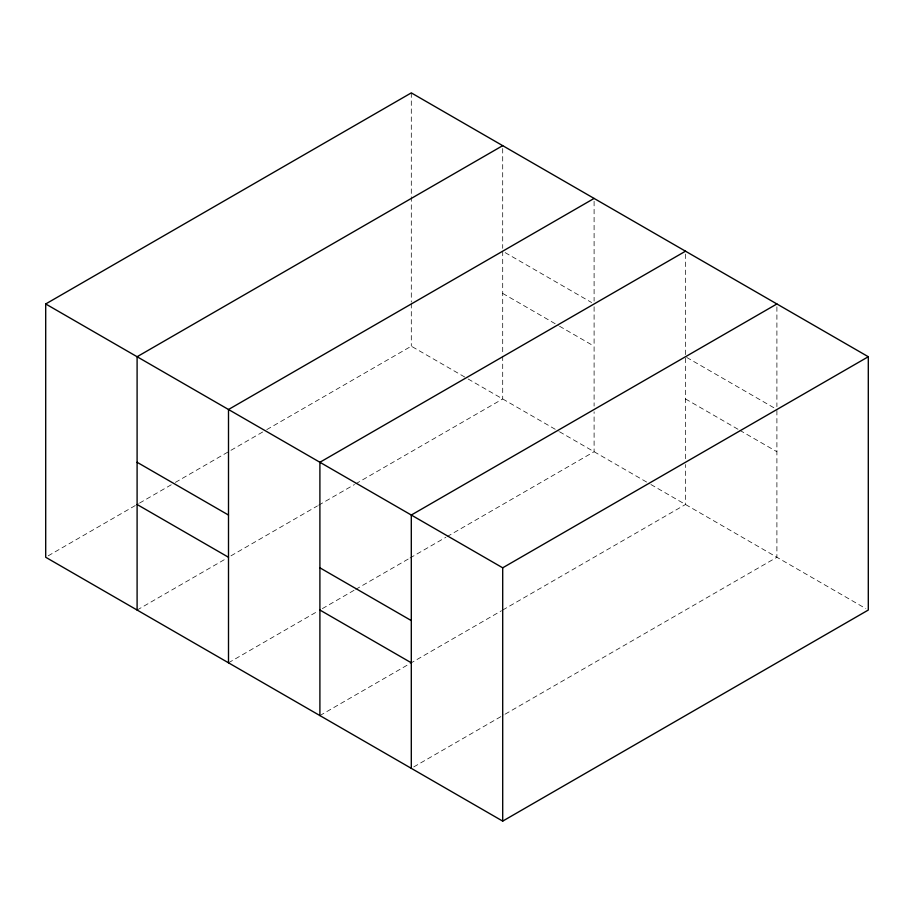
<?xml version="1.0" encoding="UTF-8"?>
<svg xmlns="http://www.w3.org/2000/svg" width="914" height="914" viewBox="0 0 914 914"><rect width="100%" height="100%" fill="white"/><g stroke="black" fill="none" stroke-linecap="round" stroke-linejoin="round"><path stroke-width="0.69" stroke-dasharray="4.57 3.43" d="M48.168 555.838L138.334 503.785M139.568 503.066L174.151 483.106M175.385 482.386L229.734 451.013M230.968 450.294L265.551 430.334M266.785 429.614L411.3 346.189L466.883 378.27M137.1 610.038L226.032 558.694M230.968 555.838L317.432 505.922M318.666 505.202L354.483 484.523M355.717 483.814L502.7 398.961L502.7 356.174M228.5 662.799L317.432 611.455M322.368 608.61L354.483 590.067M355.717 589.359L408.832 558.694M410.066 557.974L445.883 537.295M447.117 536.587L594.1 451.722L594.1 411.791M319.9 715.571L408.832 664.227M410.066 663.518L501.466 610.746M502.7 610.038L685.5 504.494L685.5 464.563M413.768 766.915L503.934 714.862M505.168 714.142L776.9 557.266L776.9 409.506M505.168 252.63L591.632 302.545M686.734 357.454L774.432 408.078M502.7 293.417L558.283 325.51M559.517 326.218L594.1 346.189M685.5 398.95L738.615 429.614M739.849 430.334L776.9 451.722M468.117 378.99L558.283 431.042M559.517 431.762L649.683 483.814M650.917 484.523L865.832 608.61M776.9 306.818L776.9 406.65M685.5 254.046L685.5 356.734M685.5 358.151L685.5 458.851M594.1 201.286L594.1 301.117M594.1 306.784L594.1 406.09M502.7 148.514L502.7 248.345M502.7 251.201L502.7 354.746M411.3 92.885L411.3 195.345M411.3 196.773L411.3 302.077M411.3 303.494L411.3 346.189"/><path stroke-width="1.37" d="M45.7 303.962L411.3 92.885L868.3 356.734L868.3 610.038L502.7 821.115L45.7 557.266L45.7 303.962L502.7 567.811L868.3 356.734M502.7 145.657L137.1 356.734L137.1 610.038M594.1 198.429L228.5 409.506L228.5 662.799M685.5 251.201L319.9 462.278L319.9 715.571M776.9 303.962L411.3 515.039L411.3 768.343M137.1 462.278L228.5 515.05M319.9 567.811L411.3 620.583M137.1 504.494L228.5 557.266M319.9 610.026L411.3 662.799M502.7 567.811L502.7 821.115"/></g></svg>
